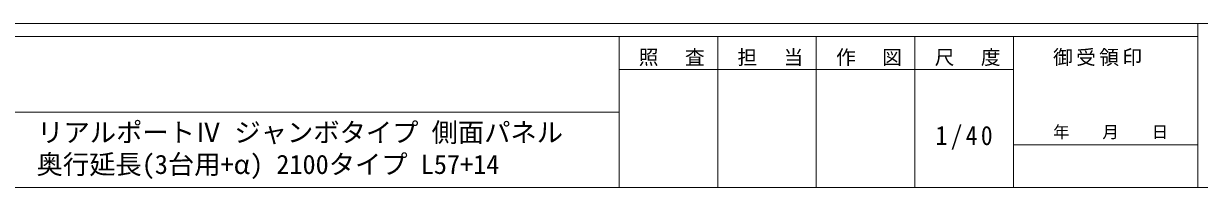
# Model space of a CAD drawing. Units: millimetres on the paper, enlarged 35 times. Extents: x -9783 to 9892, y -6828 to 6752.
# Drawn here: x 36 to 6295, y -6828 to -5953 of the extents above; entities that cross this region are included whole.
import ezdxf
from ezdxf.enums import TextEntityAlignment as Align

# ---------------------------------------------------------------- set-up
doc = ezdxf.new("R2010")
doc.units = ezdxf.units.MM
doc.header["$LTSCALE"] = 35
doc.layers.add('F-0_240', color=7, linetype='Continuous', lineweight=9)
doc.styles.add('ＭＳ ゴシック', font='')
doc.styles.get('ＭＳ ゴシック').set_extended_font_data('MS Gothic')

msp = doc.modelspace()

# ---------------------------------------------------------------- linework, layer by layer
at = {"layer": 'F-0_240', "color": 5}
for p, q in [((-9783.03, -5953.1), (9396.97, -5953.1)), ((6285.75, -5953.1), (6285.75, -6828.1)), ((-9783.03, -6023.1), (6285.75, -6023.1)), ((3205.75, -6023.1), (3205.75, -6828.1)), ((3730.75, -6023.1), (3730.75, -6828.1)), ((4255.75, -6023.1), (4255.75, -6828.1)), ((4780.75, -6023.1), (4780.75, -6828.1)), ((5305.75, -6023.1), (5305.75, -6828.1)), ((3205.75, -6198.1), (5305.75, -6198.1)), ((-3969.25, -6425.6), (3205.75, -6425.6)), ((5305.75, -6600.6), (6285.75, -6600.6)), ((-9783.03, -6828.1), (9396.97, -6828.1))]:
    msp.add_line(p, q, dxfattribs=at)

# ---------------------------------------------------------------- texts
at = {"layer": 'F-0_240', "style": 'ＭＳ ゴシック'}
for s, height, p in [('リアルポートⅣ ジャンボタイプ 側面パネル', 102.6, (109.35, -6616.22)), ('年\u3000\u3000月\u3000\u3000日', 64.15, (5515.76, -6583.1)), ('奥行延長(3台用+α) 2100タイプ L57+14', 102.6, (105.77, -6786.55))]:
    msp.add_text(s, height=height, dxfattribs=at).set_placement(p, align=Align.BOTTOM_LEFT)
at = {"layer": 'F-0_240', "attachment_point": 7, "style": 'ＭＳ ゴシック'}
for s, insert, char_height in [('\\T1.17;照\u3000査', (3310.76, -6180.6), 76.98), ('\\T1.17;担\u3000当', (3835.76, -6180.6), 76.98), ('\\T1.17;作\u3000図', (4360.75, -6180.6), 76.98), ('\\T1.17;尺\u3000度', (4885.76, -6180.6), 76.98), ('\\T1.17;御受領印', (5515.75, -6180.6), 76.98), ('\\T1.28;\\W0.9;1/40', (4890.13, -6626.85), 102.6)]:
    msp.add_mtext(s, dxfattribs=dict(at, insert=insert, char_height=char_height))

doc.saveas('drawing.dxf')
